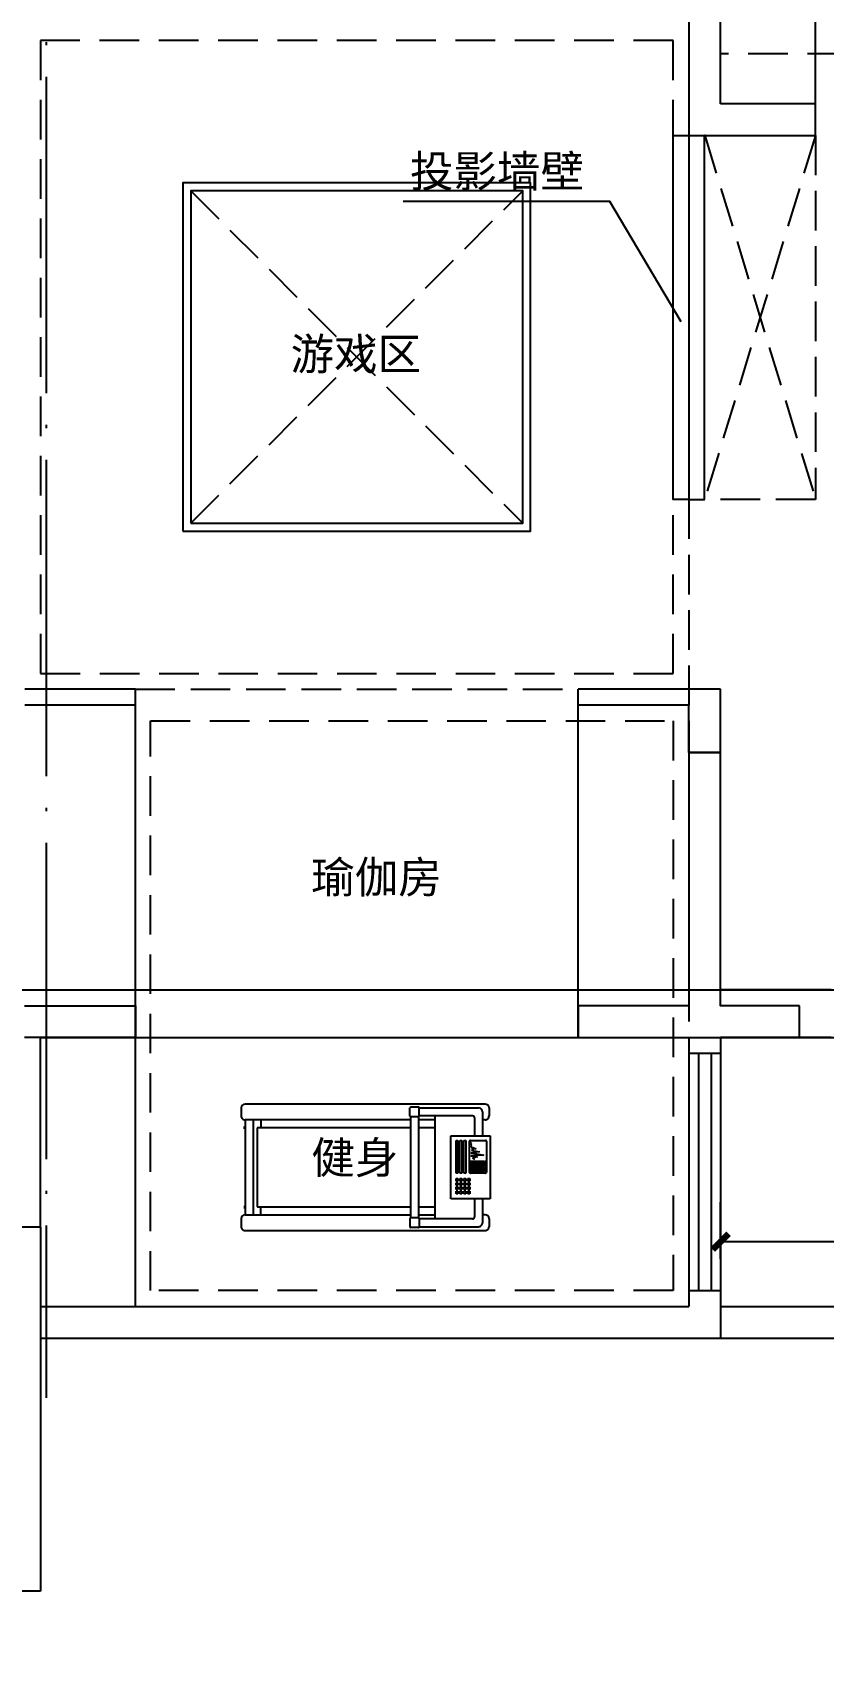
# Model space of a CAD drawing. Header units: millimetres. Extents: x 1337745 to 1642153, y -192803 to 266425.
# Drawn here: x 1476362 to 1481362, y 85308 to 95608 of the extents above; entities that cross this region are included whole.
import ezdxf
from ezdxf.enums import TextEntityAlignment as Align

# ---------------------------------------------------------------- set-up
doc = ezdxf.new("R2010")
doc.units = ezdxf.units.MM
doc.header["$LTSCALE"] = 1000
doc.header["$MEASUREMENT"] = 0
for name, pattern in [('DASH', [0.35, 0.25, -0.1]), ('DOTE', [2.42, 2, -0.2, 0.02, -0.2]), ('HIDDEN', [0.375, 0.25, -0.125]), ('HIDDEN2', [4.7625, 3.175, -1.5875])]:
    doc.linetypes.add(name, pattern=pattern)
for name, color, linetype in [('A-PUB_DIM', 3, 'Continuous'), ('DOTE', 16, 'DOTE'), ('IE-FURN', 33, 'Continuous'), ('P-活动家具', 146, 'Continuous'), ('REF', 8, 'HIDDEN2'), ('WALL', 2, 'Continuous'), ('WALL1', 51, 'Continuous'), ('WINDOW', 4, 'Continuous'), ('剪力墙', 6, 'Continuous'), ('文字标注', 255, 'Continuous'), ('砖墙', 30, 'Continuous')]:
    doc.layers.add(name, color=color, linetype=linetype)
doc.styles.add('_TCH_DIM_T3', font='SIMPLEX', dxfattribs={"width": 0.705882, "bigfont": 'GBCBIG'})
doc.styles.add('DIM_FONT', font='SIMPLEX', dxfattribs={"width": 0.7, "bigfont": 'GBCBIG'})
doc.styles.add('黑体', font='SIMHEI.TTF')
doc.dimstyles.new('_TCH_ARCH&&100', dxfattribs={"dimtxt": 250, "dimasz": 100, "dimexe": 250, "dimexo": 300, "dimgap": 100, "dimtad": 1, "dimdec": 0, "dimzin": 0, "dimdsep": 46, "dimtxsty": 'DIM_FONT', "dimblk": 'ARCHTICK', "dimcen": 0.09, "dimclrt": 7, "dimazin": 2, "dimtfac": 1, "dimtdec": 0, "dimtix": 1, "dimtmove": 2, "dimatfit": 3, "dimfxl": 1, "dimtolj": 1, "dimtzin": 0, "dimarcsym": 0})
doc.dimstyles.new('_TCH_ARCH&&50', dxfattribs={"dimtxt": 148.75, "dimasz": 50, "dimexe": 125, "dimexo": 150, "dimgap": 50, "dimtad": 1, "dimdec": 0, "dimzin": 0, "dimdsep": 46, "dimtxsty": '_TCH_DIM_T3', "dimblk": 'ARCHTICK', "dimcen": 0.09, "dimclrt": 7, "dimazin": 2, "dimtfac": 1, "dimtdec": 0, "dimtix": 1, "dimtmove": 2, "dimatfit": 3, "dimfxl": 1, "dimtolj": 1, "dimtzin": 0, "dimarcsym": 0})

# ---------------------------------------------------------------- blocks, each defined once
blk = doc.blocks.new('_ArchTick')
at = {"color": 0, "linetype": 'ByBlock', "const_width": 0.4}
blk.add_lwpolyline([(-0.5, -0.5), (0.5, 0.5)], dxfattribs=at)
blk = doc.blocks.new('*D49')
at = {"layer": 'A-PUB_DIM', "color": 0, "lineweight": -2, "transparency": 16777216}
for p, q in [((2969090, -686126), (2969126, -685805)), ((2969189, -686137), (2969226, -685816)), ((2969112, -685929), (2969212, -685940))]:
    blk.add_line(p, q, dxfattribs=at)
at = {"layer": 'Defpoints', "color": 0, "transparency": 16777216}
for p in [(2969212, -685940), (2969073, -686275), (2969173, -686286)]:
    blk.add_point(p, dxfattribs=at)
at = {"layer": 'A-PUB_DIM', "color": 0, "lineweight": -2, "transparency": 16777216, "xscale": 50, "yscale": 50, "zscale": 50}
for p, rotation in [((2969112, -685929), 173.5415813661932), ((2969212, -685940), 353.5415813661932)]:
    blk.add_blockref('_ArchTick', p, dxfattribs=dict(at, rotation=rotation))
at = {"layer": 'A-PUB_DIM', "color": 7, "transparency": 16777216, "insert": (2968954, -685773), "char_height": 148.8, "attachment_point": 5, "rotation": 353.5416, "style": '_TCH_DIM_T3'}
blk.add_mtext('\\A1;100', dxfattribs=at)
blk = doc.blocks.new('*D50')
at = {"layer": 'A-PUB_DIM', "color": 0, "lineweight": -2, "transparency": 16777216}
for p, q in [((2969189, -686137), (2969226, -685816)), ((2969212, -685940), (2970007, -686030)), ((2969984, -686227), (2970021, -685906))]:
    blk.add_line(p, q, dxfattribs=at)
at = {"layer": 'Defpoints', "color": 0, "transparency": 16777216}
for p in [(2970007, -686030), (2969173, -686286), (2969967, -686376)]:
    blk.add_point(p, dxfattribs=at)
at = {"layer": 'A-PUB_DIM', "color": 0, "lineweight": -2, "transparency": 16777216, "xscale": 50, "yscale": 50, "zscale": 50}
for p, rotation in [((2969212, -685940), 173.5415813662123), ((2970007, -686030), 353.5415813662123)]:
    blk.add_blockref('_ArchTick', p, dxfattribs=dict(at, rotation=rotation))
at = {"layer": 'A-PUB_DIM', "color": 7, "transparency": 16777216, "insert": (2969623, -685862), "char_height": 148.8, "attachment_point": 5, "rotation": 353.5416, "style": '_TCH_DIM_T3'}
blk.add_mtext('\\A1;800', dxfattribs=at)
blk = doc.blocks.new('*D51')
at = {"layer": 'A-PUB_DIM', "color": 0, "lineweight": -2, "transparency": 16777216}
for p, q in [((2969984, -686227), (2970021, -685906)), ((2970084, -686239), (2970120, -685917)), ((2970007, -686030), (2969957, -686024)), ((2970007, -686030), (2970106, -686041)), ((2970106, -686041), (2970156, -686047))]:
    blk.add_line(p, q, dxfattribs=at)
at = {"layer": 'Defpoints', "color": 0, "transparency": 16777216}
for p in [(2970106, -686041), (2969967, -686376), (2970067, -686388)]:
    blk.add_point(p, dxfattribs=at)
at = {"layer": 'A-PUB_DIM', "color": 0, "lineweight": -2, "transparency": 16777216, "xscale": 50, "yscale": 50, "zscale": 50}
for p, rotation in [((2970007, -686030), 353.5415813663083), ((2970106, -686041), 173.5415813663083)]:
    blk.add_blockref('_ArchTick', p, dxfattribs=dict(at, rotation=rotation))
at = {"layer": 'A-PUB_DIM', "color": 7, "transparency": 16777216, "insert": (2970070, -685912), "char_height": 148.8, "attachment_point": 5, "rotation": 353.5416, "style": '_TCH_DIM_T3'}
blk.add_mtext('\\A1;100', dxfattribs=at)
blk = doc.blocks.new('*D52')
at = {"layer": 'A-PUB_DIM', "color": 0, "lineweight": -2, "transparency": 16777216}
for p, q in [((2970084, -686239), (2970120, -685917)), ((2970106, -686041), (2971596, -686210)), ((2971574, -686407), (2971611, -686086))]:
    blk.add_line(p, q, dxfattribs=at)
at = {"layer": 'Defpoints', "color": 0, "transparency": 16777216}
for p in [(2971596, -686210), (2970067, -686388), (2971557, -686556)]:
    blk.add_point(p, dxfattribs=at)
at = {"layer": 'A-PUB_DIM', "color": 0, "lineweight": -2, "transparency": 16777216, "xscale": 50, "yscale": 50, "zscale": 50}
for p, rotation in [((2970106, -686041), 173.5415813662086), ((2971596, -686210), 353.5415813662086)]:
    blk.add_blockref('_ArchTick', p, dxfattribs=dict(at, rotation=rotation))
at = {"layer": 'A-PUB_DIM', "color": 7, "transparency": 16777216, "insert": (2970865, -686002), "char_height": 148.8, "attachment_point": 5, "rotation": 353.5416, "style": '_TCH_DIM_T3'}
blk.add_mtext('\\A1;1500', dxfattribs=at)
blk = doc.blocks.new('*D53')
at = {"layer": 'A-PUB_DIM', "color": 0, "lineweight": -2, "transparency": 16777216}
for p, q in [((2971574, -686407), (2971611, -686086)), ((2971773, -686430), (2971809, -686108)), ((2971596, -686210), (2971795, -686233))]:
    blk.add_line(p, q, dxfattribs=at)
at = {"layer": 'Defpoints', "color": 0, "transparency": 16777216}
for p in [(2971795, -686233), (2971557, -686556), (2971756, -686579)]:
    blk.add_point(p, dxfattribs=at)
at = {"layer": 'A-PUB_DIM', "color": 0, "lineweight": -2, "transparency": 16777216, "xscale": 50, "yscale": 50, "zscale": 50}
for p, rotation in [((2971596, -686210), 173.5415813662357), ((2971795, -686233), 353.5415813662357)]:
    blk.add_blockref('_ArchTick', p, dxfattribs=dict(at, rotation=rotation))
at = {"layer": 'A-PUB_DIM', "color": 7, "transparency": 16777216, "insert": (2971710, -686098), "char_height": 148.8, "attachment_point": 5, "rotation": 353.5416, "style": '_TCH_DIM_T3'}
blk.add_mtext('\\A1;200', dxfattribs=at)
blk = doc.blocks.new('*D54')
at = {"layer": 'A-PUB_DIM', "color": 0, "lineweight": -2, "transparency": 16777216}
for p, q in [((2971773, -686430), (2971809, -686108)), ((2971872, -686441), (2971909, -686120)), ((2971795, -686233), (2971746, -686227)), ((2971795, -686233), (2971895, -686244)), ((2971895, -686244), (2971944, -686249))]:
    blk.add_line(p, q, dxfattribs=at)
at = {"layer": 'Defpoints', "color": 0, "transparency": 16777216}
for p in [(2971895, -686244), (2971756, -686579), (2971855, -686590)]:
    blk.add_point(p, dxfattribs=at)
at = {"layer": 'A-PUB_DIM', "color": 0, "lineweight": -2, "transparency": 16777216, "xscale": 50, "yscale": 50, "zscale": 50}
for p, rotation in [((2971795, -686233), 353.5415813662057), ((2971895, -686244), 173.5415813662057)]:
    blk.add_blockref('_ArchTick', p, dxfattribs=dict(at, rotation=rotation))
at = {"layer": 'A-PUB_DIM', "color": 7, "transparency": 16777216, "insert": (2971829, -686375), "char_height": 148.8, "attachment_point": 5, "rotation": 353.5416, "style": '_TCH_DIM_T3'}
blk.add_mtext('\\A1;100', dxfattribs=at)
blk = doc.blocks.new('*D55')
at = {"layer": 'A-PUB_DIM', "color": 0, "lineweight": -2, "transparency": 16777216}
for p, q in [((2971872, -686441), (2971909, -686120)), ((2971895, -686244), (2972789, -686345)), ((2972767, -686542), (2972803, -686221))]:
    blk.add_line(p, q, dxfattribs=at)
at = {"layer": 'Defpoints', "color": 0, "transparency": 16777216}
for p in [(2972789, -686345), (2971855, -686590), (2972750, -686691)]:
    blk.add_point(p, dxfattribs=at)
at = {"layer": 'A-PUB_DIM', "color": 0, "lineweight": -2, "transparency": 16777216, "xscale": 50, "yscale": 50, "zscale": 50}
for p, rotation in [((2971895, -686244), 173.5415813662135), ((2972789, -686345), 353.5415813662135)]:
    blk.add_blockref('_ArchTick', p, dxfattribs=dict(at, rotation=rotation))
at = {"layer": 'A-PUB_DIM', "color": 7, "transparency": 16777216, "insert": (2972356, -686171), "char_height": 148.8, "attachment_point": 5, "rotation": 353.5416, "style": '_TCH_DIM_T3'}
blk.add_mtext('\\A1;900', dxfattribs=at)
blk = doc.blocks.new('*D56')
at = {"layer": 'A-PUB_DIM', "color": 0, "lineweight": -2, "transparency": 16777216}
for p, q in [((2972767, -686542), (2972803, -686221)), ((2972866, -686553), (2972902, -686232)), ((2972789, -686345), (2972888, -686356))]:
    blk.add_line(p, q, dxfattribs=at)
at = {"layer": 'Defpoints', "color": 0, "transparency": 16777216}
for p in [(2972888, -686356), (2972750, -686691), (2972849, -686703)]:
    blk.add_point(p, dxfattribs=at)
at = {"layer": 'A-PUB_DIM', "color": 0, "lineweight": -2, "transparency": 16777216, "xscale": 50, "yscale": 50, "zscale": 50}
for p, rotation in [((2972789, -686345), 173.5415813661332), ((2972888, -686356), 353.5415813661332)]:
    blk.add_blockref('_ArchTick', p, dxfattribs=dict(at, rotation=rotation))
at = {"layer": 'A-PUB_DIM', "color": 7, "transparency": 16777216, "insert": (2973078, -686239), "char_height": 148.8, "attachment_point": 5, "rotation": 353.5416, "style": '_TCH_DIM_T3'}
blk.add_mtext('\\A1;100', dxfattribs=at)
blk = doc.blocks.new('A$C71264A39')
at = {"layer": '剪力墙'}
for p, q in [((-64750, 11000), (-64750, 7600)), ((-64550, 7800), (-64550, 11000)), ((-63950, 7800), (-64550, 7800)), ((-63950, 7600), (-63950, 7800)), ((-64750, 7600), (-63950, 7600))]:
    blk.add_line(p, q, dxfattribs=at)
for points in [[(-64050, 2100), (-64550, 2100), (-64550, 3700), (-64750, 3700), (-64750, 2100), (-65450, 2100), (-65450, 1900), (-64050, 1900), (-64050, 2100)], [(-68950, 2100), (-68250, 2100), (-68250, 1900), (-68950, 1900)]]:
    blk.add_lwpolyline(points, dxfattribs=at)
blk = doc.blocks.new('A$C12EE4357')
at = {"layer": 'IE-FURN'}
for p, q in [((-407, 22), (-357, 22)), ((-232, -220), (-232, 30)), ((-232, 30), (168, 30)), ((168, 30), (168, -220)), ((293, 22), (343, 22)), ((-432, -3), (-432, -1520)), ((-407, -419), (-407, -45)), ((-382, -20), (-232, -20)), ((-357, -82), (-357, -419)), ((-344, -70), (-232, -70)), ((-332, -3), (-332, -20)), ((168, -20), (318, -20)), ((168, -70), (281, -70)), ((268, -3), (268, -20)), ((293, -82), (293, -419)), ((343, -419), (343, -45)), ((368, -1520), (368, -3)), ((168, -220), (-232, -220)), ((-357, -320), (293, -320)), ((-332, -320), (-332, -424)), ((-282, -320), (-282, -424)), ((218, -424), (218, -320)), ((268, -424), (268, -320)), ((-412, -424), (-412, -474)), ((-357, -419), (-407, -419)), ((-357, -479), (-407, -479)), ((-352, -424), (288, -424)), ((-352, -424), (-352, -474)), ((-352, -474), (288, -474)), ((-332, -474), (-332, -1520)), ((-282, -474), (-282, -1445)), ((218, -1445), (218, -474)), ((268, -1520), (268, -474)), ((288, -424), (288, -474)), ((293, -419), (343, -419)), ((293, -419), (343, -419)), ((293, -479), (343, -479)), ((348, -424), (348, -474)), ((-332, -1420), (-282, -1420)), ((268, -1420), (218, -1420)), ((-407, -1545), (-357, -1545)), ((-332, -1470), (268, -1470)), ((-332, -1520), (268, -1520)), ((-291, -1525), (-291, -1520)), ((-291, -1520), (-275, -1520)), ((-275, -1525), (-291, -1525)), ((-282, -1445), (218, -1445)), ((-275, -1520), (-275, -1525)), ((212, -1520), (212, -1525)), ((228, -1520), (212, -1520)), ((212, -1525), (228, -1525)), ((228, -1525), (228, -1520)), ((293, -1545), (343, -1545))]:
    blk.add_line(p, q, dxfattribs=at)
at = {"layer": 'IE-FURN', "color": 8}
for p, q in [((-202, -96), (-202, 0)), ((-197, 5), (0, 5)), ((-71, -2), (-71, 1)), ((-71, 1), (-67, 1)), ((-67, 1), (-67, -2)), ((-65, -2), (-65, 1)), ((-65, 1), (-61, 1)), ((-61, 1), (-61, -2)), ((-58, -2), (-58, 1)), ((-58, 1), (-54, 1)), ((-54, 1), (-54, -2)), ((-51, -2), (-51, 1)), ((-51, 1), (-47, 1)), ((-47, 1), (-47, -2)), ((-45, -2), (-45, 1)), ((-45, 1), (-41, 1)), ((-41, 1), (-41, -2)), ((-38, -2), (-38, 1)), ((-38, 1), (-34, 1)), ((-34, 1), (-34, -2)), ((-31, -2), (-31, 1)), ((-31, 1), (-27, 1)), ((-27, 1), (-27, -2)), ((-25, -2), (-25, 1)), ((-25, 1), (-21, 1)), ((-21, 1), (-21, -2)), ((-18, -2), (-18, 1)), ((-18, 1), (-14, 1)), ((-14, 1), (-14, -2)), ((-11, -2), (-11, 1)), ((-11, 1), (-7, 1)), ((-7, 1), (-7, -2)), ((-4, -2), (-4, 1)), ((-4, 1), (-1, 1)), ((-1, 1), (-1, -2)), ((5, 0), (5, -96)), ((-197, -101), (-190, -93)), ((0, -101), (-197, -101)), ((-190, -93), (-188, -95)), ((-188, -95), (-184, -92)), ((-184, -92), (-181, -94)), ((-181, -94), (-175, -89)), ((-175, -89), (-168, -94)), ((-168, -94), (-159, -86)), ((-159, -86), (-149, -59)), ((-149, -59), (-144, -90)), ((-144, -90), (-137, -75)), ((-137, -75), (-129, -38)), ((-129, -38), (-123, -94)), ((-123, -94), (-109, -10)), ((-109, -10), (-104, -94)), ((-104, -94), (-98, -51)), ((-98, -51), (-93, -83)), ((-93, -83), (-84, -67)), ((-67, -2), (-71, -2)), ((-71, -9), (-71, -6)), ((-71, -6), (-67, -6)), ((-67, -9), (-71, -9)), ((-71, -15), (-71, -12)), ((-71, -12), (-67, -12)), ((-67, -15), (-71, -15)), ((-71, -21), (-71, -18)), ((-71, -18), (-67, -18)), ((-67, -21), (-71, -21)), ((-71, -28), (-71, -24)), ((-71, -24), (-67, -24)), ((-67, -28), (-71, -28)), ((-71, -34), (-71, -31)), ((-71, -31), (-67, -31)), ((-67, -34), (-71, -34)), ((-71, -40), (-71, -37)), ((-71, -37), (-67, -37)), ((-67, -40), (-71, -40)), ((-71, -47), (-71, -43)), ((-71, -43), (-67, -43)), ((-67, -47), (-71, -47)), ((-71, -53), (-71, -50)), ((-71, -50), (-67, -50)), ((-67, -53), (-71, -53)), ((-71, -59), (-71, -56)), ((-71, -56), (-67, -56)), ((-67, -59), (-71, -59)), ((-71, -65), (-71, -62)), ((-71, -62), (-67, -62)), ((-67, -65), (-71, -65)), ((-71, -72), (-71, -69)), ((-71, -69), (-67, -69)), ((-67, -72), (-71, -72)), ((-71, -78), (-71, -75)), ((-71, -75), (-67, -75)), ((-67, -78), (-71, -78)), ((-71, -84), (-71, -81)), ((-71, -81), (-67, -81)), ((-67, -84), (-71, -84)), ((-71, -91), (-71, -87)), ((-71, -87), (-67, -87)), ((-67, -91), (-71, -91)), ((-71, -97), (-71, -94)), ((-71, -94), (-67, -94)), ((-67, -97), (-71, -97)), ((-67, -6), (-67, -9)), ((-67, -12), (-67, -15)), ((-67, -18), (-67, -21)), ((-67, -24), (-67, -28)), ((-67, -31), (-67, -34)), ((-67, -37), (-67, -40)), ((-67, -43), (-67, -47)), ((-67, -50), (-67, -53)), ((-67, -56), (-67, -59)), ((-67, -62), (-67, -65)), ((-67, -69), (-67, -72)), ((-67, -75), (-67, -78)), ((-67, -81), (-67, -84)), ((-67, -87), (-67, -91)), ((-67, -94), (-67, -97)), ((-61, -2), (-65, -2)), ((-65, -9), (-65, -6)), ((-65, -6), (-61, -6)), ((-61, -9), (-65, -9)), ((-65, -15), (-65, -12)), ((-65, -12), (-61, -12)), ((-61, -15), (-65, -15)), ((-65, -21), (-65, -18)), ((-65, -18), (-61, -18)), ((-61, -21), (-65, -21)), ((-65, -28), (-65, -24)), ((-65, -24), (-61, -24)), ((-61, -28), (-65, -28)), ((-65, -34), (-65, -31)), ((-65, -31), (-61, -31)), ((-61, -34), (-65, -34)), ((-65, -40), (-65, -37)), ((-65, -37), (-61, -37)), ((-61, -40), (-65, -40)), ((-65, -47), (-65, -43)), ((-65, -43), (-61, -43)), ((-61, -47), (-65, -47)), ((-65, -53), (-65, -50)), ((-65, -50), (-61, -50)), ((-61, -53), (-65, -53)), ((-65, -59), (-65, -56)), ((-65, -56), (-61, -56)), ((-61, -59), (-65, -59)), ((-65, -65), (-65, -62)), ((-65, -62), (-61, -62)), ((-61, -65), (-65, -65)), ((-65, -72), (-65, -69)), ((-65, -69), (-61, -69)), ((-61, -72), (-65, -72)), ((-65, -78), (-65, -75)), ((-65, -75), (-61, -75)), ((-61, -78), (-65, -78)), ((-65, -84), (-65, -81)), ((-65, -81), (-61, -81)), ((-61, -84), (-65, -84)), ((-65, -91), (-65, -87)), ((-65, -87), (-61, -87)), ((-61, -91), (-65, -91)), ((-65, -97), (-65, -94)), ((-65, -94), (-61, -94)), ((-61, -97), (-65, -97)), ((-61, -6), (-61, -9)), ((-61, -12), (-61, -15)), ((-61, -18), (-61, -21)), ((-61, -24), (-61, -28)), ((-61, -31), (-61, -34)), ((-61, -37), (-61, -40)), ((-61, -43), (-61, -47)), ((-61, -50), (-61, -53)), ((-61, -56), (-61, -59)), ((-61, -62), (-61, -65)), ((-61, -69), (-61, -72)), ((-61, -75), (-61, -78)), ((-61, -81), (-61, -84)), ((-61, -87), (-61, -91)), ((-61, -94), (-61, -97)), ((-54, -2), (-58, -2)), ((-58, -9), (-58, -6)), ((-58, -6), (-54, -6)), ((-54, -9), (-58, -9)), ((-58, -15), (-58, -12)), ((-58, -12), (-54, -12)), ((-54, -15), (-58, -15)), ((-58, -21), (-58, -18)), ((-58, -18), (-54, -18)), ((-54, -21), (-58, -21)), ((-58, -28), (-58, -24)), ((-58, -24), (-54, -24)), ((-54, -28), (-58, -28)), ((-58, -34), (-58, -31)), ((-58, -31), (-54, -31)), ((-54, -34), (-58, -34)), ((-58, -40), (-58, -37)), ((-58, -37), (-54, -37)), ((-54, -40), (-58, -40)), ((-58, -47), (-58, -43)), ((-58, -43), (-54, -43)), ((-54, -47), (-58, -47)), ((-58, -53), (-58, -50)), ((-58, -50), (-54, -50)), ((-54, -53), (-58, -53)), ((-58, -59), (-58, -56)), ((-58, -56), (-54, -56)), ((-54, -59), (-58, -59)), ((-58, -65), (-58, -62)), ((-58, -62), (-54, -62)), ((-54, -65), (-58, -65)), ((-58, -72), (-58, -69)), ((-58, -69), (-54, -69)), ((-54, -72), (-58, -72)), ((-58, -78), (-58, -75)), ((-58, -75), (-54, -75)), ((-54, -78), (-58, -78)), ((-58, -84), (-58, -81)), ((-58, -81), (-54, -81)), ((-54, -84), (-58, -84)), ((-58, -91), (-58, -87)), ((-58, -87), (-54, -87)), ((-54, -91), (-58, -91)), ((-58, -97), (-58, -94)), ((-58, -94), (-54, -94)), ((-54, -97), (-58, -97)), ((-54, -6), (-54, -9)), ((-54, -12), (-54, -15)), ((-54, -18), (-54, -21)), ((-54, -24), (-54, -28)), ((-54, -31), (-54, -34)), ((-54, -37), (-54, -40)), ((-54, -43), (-54, -47)), ((-54, -50), (-54, -53)), ((-54, -56), (-54, -59)), ((-54, -62), (-54, -65)), ((-54, -69), (-54, -72)), ((-54, -75), (-54, -78)), ((-54, -81), (-54, -84)), ((-54, -87), (-54, -91)), ((-54, -94), (-54, -97)), ((-47, -2), (-51, -2)), ((-51, -9), (-51, -6)), ((-51, -6), (-47, -6)), ((-47, -9), (-51, -9)), ((-51, -15), (-51, -12)), ((-51, -12), (-47, -12)), ((-47, -15), (-51, -15)), ((-51, -21), (-51, -18)), ((-51, -18), (-47, -18)), ((-47, -21), (-51, -21)), ((-51, -28), (-51, -24)), ((-51, -24), (-47, -24)), ((-47, -28), (-51, -28)), ((-51, -34), (-51, -31)), ((-51, -31), (-47, -31)), ((-47, -34), (-51, -34)), ((-51, -40), (-51, -37)), ((-51, -37), (-47, -37)), ((-47, -40), (-51, -40)), ((-51, -47), (-51, -43)), ((-51, -43), (-47, -43)), ((-47, -47), (-51, -47)), ((-51, -53), (-51, -50)), ((-51, -50), (-47, -50)), ((-47, -53), (-51, -53)), ((-51, -59), (-51, -56)), ((-51, -56), (-47, -56)), ((-47, -59), (-51, -59)), ((-51, -65), (-51, -62)), ((-51, -62), (-47, -62)), ((-47, -65), (-51, -65)), ((-51, -72), (-51, -69)), ((-51, -69), (-47, -69)), ((-47, -72), (-51, -72)), ((-51, -78), (-51, -75)), ((-51, -75), (-47, -75)), ((-47, -78), (-51, -78)), ((-51, -84), (-51, -81)), ((-51, -81), (-47, -81)), ((-47, -84), (-51, -84)), ((-51, -91), (-51, -87)), ((-51, -87), (-47, -87)), ((-47, -91), (-51, -91)), ((-51, -97), (-51, -94)), ((-51, -94), (-47, -94)), ((-47, -97), (-51, -97)), ((-47, -6), (-47, -9)), ((-47, -12), (-47, -15)), ((-47, -18), (-47, -21)), ((-47, -24), (-47, -28)), ((-47, -31), (-47, -34)), ((-47, -37), (-47, -40)), ((-47, -43), (-47, -47)), ((-47, -50), (-47, -53)), ((-47, -56), (-47, -59)), ((-47, -62), (-47, -65)), ((-47, -69), (-47, -72)), ((-47, -75), (-47, -78)), ((-47, -81), (-47, -84)), ((-47, -87), (-47, -91)), ((-47, -94), (-47, -97)), ((-41, -2), (-45, -2)), ((-45, -9), (-45, -6)), ((-45, -6), (-41, -6)), ((-41, -9), (-45, -9)), ((-45, -15), (-45, -12)), ((-45, -12), (-41, -12)), ((-41, -15), (-45, -15)), ((-45, -21), (-45, -18)), ((-45, -18), (-41, -18)), ((-41, -21), (-45, -21)), ((-45, -28), (-45, -24)), ((-45, -24), (-41, -24)), ((-41, -28), (-45, -28)), ((-45, -34), (-45, -31)), ((-45, -31), (-41, -31)), ((-41, -34), (-45, -34)), ((-45, -40), (-45, -37)), ((-45, -37), (-41, -37)), ((-41, -40), (-45, -40)), ((-45, -47), (-45, -43)), ((-45, -43), (-41, -43)), ((-41, -47), (-45, -47)), ((-45, -53), (-45, -50)), ((-45, -50), (-41, -50)), ((-41, -53), (-45, -53)), ((-45, -59), (-45, -56)), ((-45, -56), (-41, -56)), ((-41, -59), (-45, -59)), ((-45, -65), (-45, -62)), ((-45, -62), (-41, -62)), ((-41, -65), (-45, -65)), ((-45, -72), (-45, -69)), ((-45, -69), (-41, -69)), ((-41, -72), (-45, -72)), ((-45, -78), (-45, -75)), ((-45, -75), (-41, -75)), ((-41, -78), (-45, -78)), ((-45, -84), (-45, -81)), ((-45, -81), (-41, -81)), ((-41, -84), (-45, -84)), ((-45, -91), (-45, -87)), ((-45, -87), (-41, -87)), ((-41, -91), (-45, -91)), ((-45, -97), (-45, -94)), ((-45, -94), (-41, -94)), ((-41, -97), (-45, -97)), ((-41, -6), (-41, -9)), ((-41, -12), (-41, -15)), ((-41, -18), (-41, -21)), ((-41, -24), (-41, -28)), ((-41, -31), (-41, -34)), ((-41, -37), (-41, -40)), ((-41, -43), (-41, -47)), ((-41, -50), (-41, -53)), ((-41, -56), (-41, -59)), ((-41, -62), (-41, -65)), ((-41, -69), (-41, -72)), ((-41, -75), (-41, -78)), ((-41, -81), (-41, -84)), ((-41, -87), (-41, -91)), ((-41, -94), (-41, -97)), ((-34, -2), (-38, -2)), ((-38, -9), (-38, -6)), ((-38, -6), (-34, -6)), ((-34, -9), (-38, -9)), ((-38, -15), (-38, -12)), ((-38, -12), (-34, -12)), ((-34, -15), (-38, -15)), ((-38, -21), (-38, -18)), ((-38, -18), (-34, -18)), ((-34, -21), (-38, -21)), ((-38, -28), (-38, -24)), ((-38, -24), (-34, -24)), ((-34, -28), (-38, -28)), ((-38, -34), (-38, -31)), ((-38, -31), (-34, -31)), ((-34, -34), (-38, -34)), ((-38, -40), (-38, -37)), ((-38, -37), (-34, -37)), ((-34, -40), (-38, -40)), ((-38, -47), (-38, -43)), ((-38, -43), (-34, -43)), ((-34, -47), (-38, -47)), ((-38, -53), (-38, -50)), ((-38, -50), (-34, -50)), ((-34, -53), (-38, -53)), ((-38, -59), (-38, -56)), ((-38, -56), (-34, -56)), ((-34, -59), (-38, -59)), ((-38, -65), (-38, -62)), ((-38, -62), (-34, -62)), ((-34, -65), (-38, -65)), ((-38, -72), (-38, -69)), ((-38, -69), (-34, -69)), ((-34, -72), (-38, -72)), ((-38, -78), (-38, -75)), ((-38, -75), (-34, -75)), ((-34, -78), (-38, -78)), ((-38, -84), (-38, -81)), ((-38, -81), (-34, -81)), ((-34, -84), (-38, -84)), ((-38, -91), (-38, -87)), ((-38, -87), (-34, -87)), ((-34, -91), (-38, -91)), ((-38, -97), (-38, -94)), ((-38, -94), (-34, -94)), ((-34, -97), (-38, -97)), ((-34, -6), (-34, -9)), ((-34, -12), (-34, -15)), ((-34, -18), (-34, -21)), ((-34, -24), (-34, -28)), ((-34, -31), (-34, -34)), ((-34, -37), (-34, -40)), ((-34, -43), (-34, -47)), ((-34, -50), (-34, -53)), ((-34, -56), (-34, -59)), ((-34, -62), (-34, -65)), ((-34, -69), (-34, -72)), ((-34, -75), (-34, -78)), ((-34, -81), (-34, -84)), ((-34, -87), (-34, -91)), ((-34, -94), (-34, -97)), ((-27, -2), (-31, -2)), ((-31, -9), (-31, -6)), ((-31, -6), (-27, -6)), ((-27, -9), (-31, -9)), ((-31, -15), (-31, -12)), ((-31, -12), (-27, -12)), ((-27, -15), (-31, -15)), ((-31, -21), (-31, -18)), ((-31, -18), (-27, -18)), ((-27, -21), (-31, -21)), ((-31, -28), (-31, -24)), ((-31, -24), (-27, -24)), ((-27, -28), (-31, -28)), ((-31, -34), (-31, -31)), ((-31, -31), (-27, -31)), ((-27, -34), (-31, -34)), ((-31, -40), (-31, -37)), ((-31, -37), (-27, -37)), ((-27, -40), (-31, -40)), ((-31, -47), (-31, -43)), ((-31, -43), (-27, -43)), ((-27, -47), (-31, -47)), ((-31, -53), (-31, -50)), ((-31, -50), (-27, -50)), ((-27, -53), (-31, -53)), ((-31, -59), (-31, -56)), ((-31, -56), (-27, -56)), ((-27, -59), (-31, -59)), ((-31, -65), (-31, -62)), ((-31, -62), (-27, -62)), ((-27, -65), (-31, -65)), ((-31, -72), (-31, -69)), ((-31, -69), (-27, -69)), ((-27, -72), (-31, -72)), ((-31, -78), (-31, -75)), ((-31, -75), (-27, -75)), ((-27, -78), (-31, -78)), ((-31, -84), (-31, -81)), ((-31, -81), (-27, -81)), ((-27, -84), (-31, -84)), ((-31, -91), (-31, -87)), ((-31, -87), (-27, -87)), ((-27, -91), (-31, -91)), ((-31, -97), (-31, -94)), ((-31, -94), (-27, -94)), ((-27, -97), (-31, -97)), ((-27, -6), (-27, -9)), ((-27, -12), (-27, -15)), ((-27, -18), (-27, -21)), ((-27, -24), (-27, -28)), ((-27, -31), (-27, -34)), ((-27, -37), (-27, -40)), ((-27, -43), (-27, -47)), ((-27, -50), (-27, -53)), ((-27, -56), (-27, -59)), ((-27, -62), (-27, -65)), ((-27, -69), (-27, -72)), ((-27, -75), (-27, -78)), ((-27, -81), (-27, -84)), ((-27, -87), (-27, -91)), ((-27, -94), (-27, -97)), ((-21, -2), (-25, -2)), ((-25, -9), (-25, -6)), ((-25, -6), (-21, -6)), ((-21, -9), (-25, -9)), ((-25, -15), (-25, -12)), ((-25, -12), (-21, -12)), ((-21, -15), (-25, -15)), ((-25, -21), (-25, -18)), ((-25, -18), (-21, -18)), ((-21, -21), (-25, -21)), ((-25, -28), (-25, -24)), ((-25, -24), (-21, -24)), ((-21, -28), (-25, -28)), ((-25, -34), (-25, -31)), ((-25, -31), (-21, -31)), ((-21, -34), (-25, -34)), ((-25, -40), (-25, -37)), ((-25, -37), (-21, -37)), ((-21, -40), (-25, -40)), ((-25, -47), (-25, -43)), ((-25, -43), (-21, -43)), ((-21, -47), (-25, -47)), ((-25, -53), (-25, -50)), ((-25, -50), (-21, -50)), ((-21, -53), (-25, -53)), ((-25, -59), (-25, -56)), ((-25, -56), (-21, -56)), ((-21, -59), (-25, -59)), ((-25, -65), (-25, -62)), ((-25, -62), (-21, -62)), ((-21, -65), (-25, -65)), ((-25, -72), (-25, -69)), ((-25, -69), (-21, -69)), ((-21, -72), (-25, -72)), ((-25, -78), (-25, -75)), ((-25, -75), (-21, -75)), ((-21, -78), (-25, -78)), ((-25, -84), (-25, -81)), ((-25, -81), (-21, -81)), ((-21, -84), (-25, -84)), ((-25, -91), (-25, -87)), ((-25, -87), (-21, -87)), ((-21, -91), (-25, -91)), ((-25, -97), (-25, -94)), ((-25, -94), (-21, -94)), ((-21, -97), (-25, -97)), ((-21, -6), (-21, -9)), ((-21, -12), (-21, -15)), ((-21, -18), (-21, -21)), ((-21, -24), (-21, -28)), ((-21, -31), (-21, -34)), ((-21, -37), (-21, -40)), ((-21, -43), (-21, -47)), ((-21, -50), (-21, -53)), ((-21, -56), (-21, -59)), ((-21, -62), (-21, -65)), ((-21, -69), (-21, -72)), ((-21, -75), (-21, -78)), ((-21, -81), (-21, -84)), ((-21, -87), (-21, -91)), ((-21, -94), (-21, -97)), ((-14, -2), (-18, -2)), ((-18, -9), (-18, -6)), ((-18, -6), (-14, -6)), ((-14, -9), (-18, -9)), ((-18, -15), (-18, -12)), ((-18, -12), (-14, -12)), ((-14, -15), (-18, -15)), ((-18, -21), (-18, -18)), ((-18, -18), (-14, -18)), ((-14, -21), (-18, -21)), ((-18, -28), (-18, -24)), ((-18, -24), (-14, -24)), ((-14, -28), (-18, -28)), ((-18, -34), (-18, -31)), ((-18, -31), (-14, -31)), ((-14, -34), (-18, -34)), ((-18, -40), (-18, -37)), ((-18, -37), (-14, -37)), ((-14, -40), (-18, -40)), ((-18, -47), (-18, -43)), ((-18, -43), (-14, -43)), ((-14, -47), (-18, -47)), ((-18, -53), (-18, -50)), ((-18, -50), (-14, -50)), ((-14, -53), (-18, -53)), ((-18, -59), (-18, -56)), ((-18, -56), (-14, -56)), ((-14, -59), (-18, -59)), ((-18, -65), (-18, -62)), ((-18, -62), (-14, -62)), ((-14, -65), (-18, -65)), ((-18, -72), (-18, -69)), ((-18, -69), (-14, -69)), ((-14, -72), (-18, -72)), ((-18, -78), (-18, -75)), ((-18, -75), (-14, -75)), ((-14, -78), (-18, -78)), ((-18, -84), (-18, -81)), ((-18, -81), (-14, -81)), ((-14, -84), (-18, -84)), ((-18, -91), (-18, -87)), ((-18, -87), (-14, -87)), ((-14, -91), (-18, -91)), ((-18, -97), (-18, -94)), ((-18, -94), (-14, -94)), ((-14, -97), (-18, -97)), ((-14, -6), (-14, -9)), ((-14, -12), (-14, -15)), ((-14, -18), (-14, -21)), ((-14, -24), (-14, -28)), ((-14, -31), (-14, -34)), ((-14, -37), (-14, -40)), ((-14, -43), (-14, -47)), ((-14, -50), (-14, -53)), ((-14, -56), (-14, -59)), ((-14, -62), (-14, -65)), ((-14, -69), (-14, -72)), ((-14, -75), (-14, -78)), ((-14, -81), (-14, -84)), ((-14, -87), (-14, -91)), ((-14, -94), (-14, -97)), ((-7, -2), (-11, -2)), ((-11, -9), (-11, -6)), ((-11, -6), (-7, -6)), ((-7, -9), (-11, -9)), ((-11, -15), (-11, -12)), ((-11, -12), (-7, -12)), ((-7, -15), (-11, -15)), ((-11, -21), (-11, -18)), ((-11, -18), (-7, -18)), ((-7, -21), (-11, -21)), ((-11, -28), (-11, -24)), ((-11, -24), (-7, -24)), ((-7, -28), (-11, -28)), ((-11, -34), (-11, -31)), ((-11, -31), (-7, -31)), ((-7, -34), (-11, -34)), ((-11, -40), (-11, -37)), ((-11, -37), (-7, -37)), ((-7, -40), (-11, -40)), ((-11, -47), (-11, -43)), ((-11, -43), (-7, -43)), ((-7, -47), (-11, -47)), ((-11, -53), (-11, -50)), ((-11, -50), (-7, -50)), ((-7, -53), (-11, -53)), ((-11, -59), (-11, -56)), ((-11, -56), (-7, -56)), ((-7, -59), (-11, -59)), ((-11, -65), (-11, -62)), ((-11, -62), (-7, -62)), ((-7, -65), (-11, -65)), ((-11, -72), (-11, -69)), ((-11, -69), (-7, -69)), ((-7, -72), (-11, -72)), ((-11, -78), (-11, -75)), ((-11, -75), (-7, -75)), ((-7, -78), (-11, -78)), ((-11, -84), (-11, -81)), ((-11, -81), (-7, -81)), ((-7, -84), (-11, -84)), ((-11, -91), (-11, -87)), ((-11, -87), (-7, -87)), ((-7, -91), (-11, -91)), ((-11, -97), (-11, -94)), ((-11, -94), (-7, -94)), ((-7, -97), (-11, -97)), ((-7, -6), (-7, -9)), ((-7, -12), (-7, -15)), ((-7, -18), (-7, -21)), ((-7, -24), (-7, -28)), ((-7, -31), (-7, -34)), ((-7, -37), (-7, -40)), ((-7, -43), (-7, -47)), ((-7, -50), (-7, -53)), ((-7, -56), (-7, -59)), ((-7, -62), (-7, -65)), ((-7, -69), (-7, -72)), ((-7, -75), (-7, -78)), ((-7, -81), (-7, -84)), ((-7, -87), (-7, -91)), ((-7, -94), (-7, -97)), ((-1, -2), (-4, -2)), ((-4, -9), (-4, -6)), ((-4, -6), (-1, -6)), ((-1, -9), (-4, -9)), ((-4, -15), (-4, -12)), ((-4, -12), (-1, -12)), ((-1, -15), (-4, -15)), ((-4, -21), (-4, -18)), ((-4, -18), (-1, -18)), ((-1, -21), (-4, -21)), ((-4, -28), (-4, -24)), ((-4, -24), (-1, -24)), ((-1, -28), (-4, -28)), ((-4, -34), (-4, -31)), ((-4, -31), (-1, -31)), ((-1, -34), (-4, -34)), ((-4, -40), (-4, -37)), ((-4, -37), (-1, -37)), ((-1, -40), (-4, -40)), ((-4, -47), (-4, -43)), ((-4, -43), (-1, -43)), ((-1, -47), (-4, -47)), ((-4, -53), (-4, -50)), ((-4, -50), (-1, -50)), ((-1, -53), (-4, -53)), ((-4, -59), (-4, -56)), ((-4, -56), (-1, -56)), ((-1, -59), (-4, -59)), ((-4, -65), (-4, -62)), ((-4, -62), (-1, -62)), ((-1, -65), (-4, -65)), ((-4, -72), (-4, -69)), ((-4, -69), (-1, -69)), ((-1, -72), (-4, -72)), ((-4, -78), (-4, -75)), ((-4, -75), (-1, -75)), ((-1, -78), (-4, -78)), ((-4, -84), (-4, -81)), ((-4, -81), (-1, -81)), ((-1, -84), (-4, -84)), ((-4, -91), (-4, -87)), ((-4, -87), (-1, -87)), ((-1, -91), (-4, -91)), ((-4, -97), (-4, -94)), ((-4, -94), (-1, -94)), ((-1, -97), (-4, -97)), ((-1, -6), (-1, -9)), ((-1, -12), (-1, -15)), ((-1, -18), (-1, -21)), ((-1, -24), (-1, -28)), ((-1, -31), (-1, -34)), ((-1, -37), (-1, -40)), ((-1, -43), (-1, -47)), ((-1, -50), (-1, -53)), ((-1, -56), (-1, -59)), ((-1, -62), (-1, -65)), ((-1, -69), (-1, -72)), ((-1, -75), (-1, -78)), ((-1, -81), (-1, -84)), ((-1, -87), (-1, -91)), ((-1, -94), (-1, -97)), ((39, -112), (39, -99)), ((39, -99), (55, -99)), ((55, -99), (55, -112)), ((66, -112), (66, -99)), ((66, -99), (81, -99)), ((81, -99), (81, -112)), ((92, -112), (92, -99)), ((92, -99), (108, -99)), ((108, -99), (108, -112)), ((119, -112), (119, -99)), ((119, -99), (135, -99)), ((135, -99), (135, -112)), ((-202, -137), (-202, -124)), ((-202, -124), (5, -124)), ((5, -137), (-202, -137)), ((-202, -162), (-202, -150)), ((-202, -150), (5, -150)), ((5, -162), (-202, -162)), ((-202, -187), (-202, -175)), ((-202, -175), (5, -175)), ((5, -187), (-202, -187)), ((5, -124), (5, -137)), ((5, -150), (5, -162)), ((5, -175), (5, -187)), ((39, -112), (55, -112)), ((39, -137), (39, -124)), ((39, -124), (55, -124)), ((55, -137), (39, -137)), ((39, -162), (39, -150)), ((39, -150), (55, -150)), ((55, -162), (39, -162)), ((39, -187), (39, -175)), ((39, -175), (55, -175)), ((55, -187), (39, -187)), ((55, -124), (55, -137)), ((55, -150), (55, -162)), ((55, -175), (55, -187)), ((66, -112), (81, -112)), ((66, -137), (66, -124)), ((66, -124), (81, -124)), ((81, -137), (66, -137)), ((66, -162), (66, -150)), ((66, -150), (81, -150)), ((81, -162), (66, -162)), ((66, -187), (66, -175)), ((66, -175), (81, -175)), ((81, -187), (66, -187)), ((81, -124), (81, -137)), ((81, -150), (81, -162)), ((81, -175), (81, -187)), ((92, -112), (108, -112)), ((92, -137), (92, -124)), ((92, -124), (108, -124)), ((108, -137), (92, -137)), ((92, -162), (92, -150)), ((92, -150), (108, -150)), ((108, -162), (92, -162)), ((92, -187), (92, -175)), ((92, -175), (108, -175)), ((108, -187), (92, -187)), ((108, -124), (108, -137)), ((108, -150), (108, -162)), ((108, -175), (108, -187)), ((119, -112), (135, -112)), ((119, -137), (119, -124)), ((119, -124), (135, -124)), ((135, -137), (119, -137)), ((119, -162), (119, -150)), ((119, -150), (135, -150)), ((135, -162), (119, -162)), ((119, -187), (119, -175)), ((119, -175), (135, -175)), ((135, -187), (119, -187)), ((135, -124), (135, -137)), ((135, -150), (135, -162)), ((135, -175), (135, -187))]:
    blk.add_line(p, q, dxfattribs=at)
at = {"layer": 'IE-FURN'}
for centre, major_axis, start_param, end_param in [((-407, -3), (-17.7, 17.7), 5.497787, 7.068583), ((-357, -3), (-17.7, -17.7), 2.356194, 3.926991), ((293, -3), (-17.7, 17.7), 5.497787, 7.068583), ((343, -3), (-17.7, -17.7), 2.356194, 3.926991), ((-382, -45), (-17.7, 17.7), 5.497787, 7.068583), ((-344, -82), (-8.84, -8.84), 3.926991, 5.497787), ((281, -82), (-8.84, 8.84), 3.926991, 5.497787), ((318, -45), (-17.7, -17.7), 2.356194, 3.926991), ((-407, -424), (-3.54, 3.54), 5.497787, 7.068583), ((-407, -474), (-3.54, -3.54), -0.785398, 0.785398), ((-357, -424), (-3.54, -3.54), 2.356194, 3.926991), ((-357, -474), (-3.54, 3.54), 2.356194, 3.926991), ((293, -424), (-3.54, 3.54), 5.497787, 7.068583), ((293, -474), (-3.54, -3.54), -0.785398, 0.785398), ((343, -424), (-3.54, -3.54), 2.356194, 3.926991), ((343, -474), (-3.54, 3.54), 2.356194, 3.926991), ((-407, -1520), (-17.7, -17.7), -0.785398, 0.785398), ((-357, -1520), (-17.7, 17.7), 2.356194, 3.926991), ((293, -1520), (-17.7, -17.7), -0.785398, 0.785398), ((343, -1520), (-17.7, 17.7), 2.356194, 3.926991)]:
    blk.add_ellipse(centre, major_axis=major_axis, ratio=1, start_param=start_param, end_param=end_param, dxfattribs=at)
at = {"layer": 'IE-FURN', "color": 8}
for centre, major_axis, start_param, end_param in [((-197, 0), (-3.54, 3.54), 5.497787, 7.068583), ((0, 0), (-3.54, -3.54), 2.356194, 3.926991), ((-197, -96), (-3.54, -3.54), -0.785398, 0.785398), ((0, -96), (-3.54, 3.54), 2.356194, 3.926991)]:
    blk.add_ellipse(centre, major_axis=major_axis, ratio=1, start_param=start_param, end_param=end_param, dxfattribs=at)
for points in [[(-71, -40), (-67, -40), (-71, -37), (-67, -37)], [(-71, -47), (-67, -47), (-71, -43), (-67, -43)], [(-71, -53), (-67, -53), (-71, -50), (-67, -50)], [(-71, -59), (-67, -59), (-71, -56), (-67, -56)], [(-71, -65), (-67, -65), (-71, -62), (-67, -62)], [(-71, -72), (-67, -72), (-71, -69), (-67, -69)], [(-71, -78), (-67, -78), (-71, -75), (-67, -75)], [(-71, -84), (-67, -84), (-71, -81), (-67, -81)], [(-71, -91), (-67, -91), (-71, -87), (-67, -87)], [(-71, -97), (-67, -97), (-71, -94), (-67, -94)], [(-65, -40), (-61, -40), (-65, -37), (-61, -37)], [(-65, -47), (-61, -47), (-65, -43), (-61, -43)], [(-65, -53), (-61, -53), (-65, -50), (-61, -50)], [(-65, -59), (-61, -59), (-65, -56), (-61, -56)], [(-65, -65), (-61, -65), (-65, -62), (-61, -62)], [(-65, -72), (-61, -72), (-65, -69), (-61, -69)], [(-65, -78), (-61, -78), (-65, -75), (-61, -75)], [(-65, -84), (-61, -84), (-65, -81), (-61, -81)], [(-65, -91), (-61, -91), (-65, -87), (-61, -87)], [(-65, -97), (-61, -97), (-65, -94), (-61, -94)], [(-58, -40), (-54, -40), (-58, -37), (-54, -37)], [(-58, -47), (-54, -47), (-58, -43), (-54, -43)], [(-58, -53), (-54, -53), (-58, -50), (-54, -50)], [(-58, -59), (-54, -59), (-58, -56), (-54, -56)], [(-58, -65), (-54, -65), (-58, -62), (-54, -62)], [(-58, -72), (-54, -72), (-58, -69), (-54, -69)], [(-58, -78), (-54, -78), (-58, -75), (-54, -75)], [(-58, -84), (-54, -84), (-58, -81), (-54, -81)], [(-58, -91), (-54, -91), (-58, -87), (-54, -87)], [(-58, -97), (-54, -97), (-58, -94), (-54, -94)], [(-51, -40), (-47, -40), (-51, -37), (-47, -37)], [(-51, -47), (-47, -47), (-51, -43), (-47, -43)], [(-51, -53), (-47, -53), (-51, -50), (-47, -50)], [(-51, -59), (-47, -59), (-51, -56), (-47, -56)], [(-51, -65), (-47, -65), (-51, -62), (-47, -62)], [(-51, -72), (-47, -72), (-51, -69), (-47, -69)], [(-51, -78), (-47, -78), (-51, -75), (-47, -75)], [(-51, -84), (-47, -84), (-51, -81), (-47, -81)], [(-51, -91), (-47, -91), (-51, -87), (-47, -87)], [(-51, -97), (-47, -97), (-51, -94), (-47, -94)], [(-45, -40), (-41, -40), (-45, -37), (-41, -37)], [(-45, -47), (-41, -47), (-45, -43), (-41, -43)], [(-45, -53), (-41, -53), (-45, -50), (-41, -50)], [(-45, -59), (-41, -59), (-45, -56), (-41, -56)], [(-45, -65), (-41, -65), (-45, -62), (-41, -62)], [(-45, -72), (-41, -72), (-45, -69), (-41, -69)], [(-45, -78), (-41, -78), (-45, -75), (-41, -75)], [(-45, -84), (-41, -84), (-45, -81), (-41, -81)], [(-45, -91), (-41, -91), (-45, -87), (-41, -87)], [(-45, -97), (-41, -97), (-45, -94), (-41, -94)], [(-38, -40), (-34, -40), (-38, -37), (-34, -37)], [(-38, -47), (-34, -47), (-38, -43), (-34, -43)], [(-38, -53), (-34, -53), (-38, -50), (-34, -50)], [(-38, -59), (-34, -59), (-38, -56), (-34, -56)], [(-38, -65), (-34, -65), (-38, -62), (-34, -62)], [(-38, -72), (-34, -72), (-38, -69), (-34, -69)], [(-38, -78), (-34, -78), (-38, -75), (-34, -75)], [(-38, -84), (-34, -84), (-38, -81), (-34, -81)], [(-38, -91), (-34, -91), (-38, -87), (-34, -87)], [(-38, -97), (-34, -97), (-38, -94), (-34, -94)], [(-31, -47), (-27, -47), (-31, -43), (-27, -43)], [(-31, -53), (-27, -53), (-31, -50), (-27, -50)], [(-31, -59), (-27, -59), (-31, -56), (-27, -56)], [(-31, -65), (-27, -65), (-31, -62), (-27, -62)], [(-31, -72), (-27, -72), (-31, -69), (-27, -69)], [(-31, -78), (-27, -78), (-31, -75), (-27, -75)], [(-31, -84), (-27, -84), (-31, -81), (-27, -81)], [(-31, -91), (-27, -91), (-31, -87), (-27, -87)], [(-31, -97), (-27, -97), (-31, -94), (-27, -94)], [(-25, -47), (-21, -47), (-25, -43), (-21, -43)], [(-25, -53), (-21, -53), (-25, -50), (-21, -50)], [(-25, -59), (-21, -59), (-25, -56), (-21, -56)], [(-25, -65), (-21, -65), (-25, -62), (-21, -62)], [(-25, -72), (-21, -72), (-25, -69), (-21, -69)], [(-25, -78), (-21, -78), (-25, -75), (-21, -75)], [(-25, -84), (-21, -84), (-25, -81), (-21, -81)], [(-25, -91), (-21, -91), (-25, -87), (-21, -87)], [(-25, -97), (-21, -97), (-25, -94), (-21, -94)], [(-18, -47), (-14, -47), (-18, -43), (-14, -43)], [(-18, -53), (-14, -53), (-18, -50), (-14, -50)], [(-18, -59), (-14, -59), (-18, -56), (-14, -56)], [(-18, -65), (-14, -65), (-18, -62), (-14, -62)], [(-18, -72), (-14, -72), (-18, -69), (-14, -69)], [(-18, -78), (-14, -78), (-18, -75), (-14, -75)], [(-18, -84), (-14, -84), (-18, -81), (-14, -81)], [(-18, -91), (-14, -91), (-18, -87), (-14, -87)], [(-18, -97), (-14, -97), (-18, -94), (-14, -94)], [(-11, -47), (-7, -47), (-11, -43), (-7, -43)], [(-11, -53), (-7, -53), (-11, -50), (-7, -50)], [(-11, -59), (-7, -59), (-11, -56), (-7, -56)], [(-11, -65), (-7, -65), (-11, -62), (-7, -62)], [(-11, -72), (-7, -72), (-11, -69), (-7, -69)], [(-11, -78), (-7, -78), (-11, -75), (-7, -75)], [(-11, -84), (-7, -84), (-11, -81), (-7, -81)], [(-11, -91), (-7, -91), (-11, -87), (-7, -87)], [(-11, -97), (-7, -97), (-11, -94), (-7, -94)], [(-4, -47), (-1, -47), (-4, -43), (-1, -43)], [(-4, -53), (-1, -53), (-4, -50), (-1, -50)], [(-4, -59), (-1, -59), (-4, -56), (-1, -56)], [(-4, -65), (-1, -65), (-4, -62), (-1, -62)], [(-4, -72), (-1, -72), (-4, -69), (-1, -69)], [(-4, -78), (-1, -78), (-4, -75), (-1, -75)], [(-4, -84), (-1, -84), (-4, -81), (-1, -81)], [(-4, -91), (-1, -91), (-4, -87), (-1, -87)], [(-4, -97), (-1, -97), (-4, -94), (-1, -94)]]:
    blk.add_solid(points, dxfattribs=at)
blk = doc.blocks.new('A$C7F2562B0')
at = {"layer": 'IE-FURN'}
for p, q in [((989, 400), (989, 3600)), ((1686, 200, 0), (1690, 200)), ((1690, -2100), (1690, 200)), ((2489, -5500), (2489, -3400)), ((5289, -7200), (5289, -3400))]:
    blk.add_line(p, q, dxfattribs=at)
at = {"layer": 'IE-FURN', "linetype": 'DASH'}
for p, q in [((989, 200), (989, -2100)), ((1689, 200), (989, -2100)), ((989, 200), (1690, -2100)), ((4939, -2250), (2840, -150)), ((4939, -150), (2840, -2250)), ((989, -2100), (1690, -2100)), ((5289, -3300), (2489, -3300))]:
    blk.add_line(p, q, dxfattribs=at)
at = {"layer": 'IE-FURN', "elevation": 0}
for points in [[(1790, -2100), (1890, -2100), (1890, 200), (1790, 200)], [(4989, -2300), (2790, -2300), (2790, -100), (4989, -100)], [(4939, -2250), (2840, -2250), (2840, -150), (4939, -150)]]:
    blk.add_lwpolyline(points, close=True, dxfattribs=at)
blk.add_lwpolyline([(1839, -978), (2290, -217), (3596, -217)], dxfattribs=at)
at = {"layer": 'P-活动家具', "linetype": 'DASH', "elevation": 0}
blk.add_lwpolyline([(1790, -700), (1790, -5400)], dxfattribs=at)
at = {"layer": 'REF', "linetype": 'HIDDEN'}
blk.add_line((-5211, 716), (1585, 716), dxfattribs=at)
at = {"layer": 'REF', "linetype": 'HIDDEN', "elevation": 0}
for points in [[(5889, -3200), (1890, -3200), (1890, 800), (5889, 800)], [(5193, -3500), (1890, -3500), (1890, -7100), (5193, -7100)]]:
    blk.add_lwpolyline(points, close=True, dxfattribs=at)
at = {"layer": 'WALL'}
for p, q in [((1690, -2100), (1690, 200)), ((1790, 200), (1790, -2100)), ((1790, -2100), (1690, -2100)), ((1589, -3300), (2489, -3300)), ((1589, -3700), (1589, -3300)), ((2489, -3400), (2489, -3300)), ((5289, -3300), (5989, -3300)), ((5289, -3400), (5289, -3300)), ((1789, -3400), (2489, -3400)), ((1789, -3700), (1789, -3400)), ((5289, -3400), (5989, -3400))]:
    blk.add_line(p, q, dxfattribs=at)
at = {"layer": 'IE-FURN', "xscale": -1.000000000000001, "rotation": 90}
blk.add_blockref('A$C12EE4357', (3075, -6353), dxfattribs=at)
blk = doc.blocks.new('*D319')
at = {"layer": 'Defpoints', "color": 0}
for p in [(1480712, 87967), (1480712, 87558, 0), (1487512, 87558, 0)]:
    blk.add_point(p, dxfattribs=at)
at = {"layer": '砖墙', "color": 0, "lineweight": -2}
for p, q in [((1480712, 87858), (1480712, 88217)), ((1487512, 87858), (1487512, 88217)), ((1487512, 87967), (1480712, 87967))]:
    blk.add_line(p, q, dxfattribs=at)
at = {"layer": '砖墙', "color": 0, "lineweight": -2, "xscale": 100, "yscale": 100, "zscale": 100}
for p, rotation in [((1480712, 87967), 179.999999992655), ((1487512, 87967), 359.999999992655)]:
    blk.add_blockref('_ArchTick', p, dxfattribs=dict(at, rotation=rotation))
at = {"layer": '砖墙', "color": 7, "insert": (1484112, 88192), "char_height": 250, "attachment_point": 5, "rotation": 360, "style": 'DIM_FONT'}
blk.add_mtext('\\A1;6800', dxfattribs=at)

msp = doc.modelspace()

# ---------------------------------------------------------------- linework, layer by layer
at = {"layer": 'DOTE'}
msp.add_line((1476447.5, 199388.6, 0), (1476447.5, 86979.4, 0), dxfattribs=at)
at = {"layer": 'WALL'}
for p, q in [((1476111.9, 89558.2, 0), (1484111.9, 89558.2, 0)), ((1476411.9, 88158.2, 0), (1476411.9, 89258.2, 0)), ((1476411.9, 89258.2, 0), (1484111.9, 89258.2, 0)), ((1476411.9, 85758.2, 0), (1472711.9, 85758.2, 0))]:
    msp.add_line(p, q, dxfattribs=at)
at = {"layer": '砖墙', "linetype": 'ByBlock'}
for p, q in [((1481312.3, 94958.2, 0), (1481312.3, 95158.2, 0)), ((1480711.9, 91058.2, 0), (1480511.9, 91058.2, 0)), ((1480712, 91058.2, 0), (1480512, 91058.2, 0)), ((1480512, 91058.2, 0), (1480712, 91058.2, 0))]:
    msp.add_line(p, q, dxfattribs=at)

# ---------------------------------------------------------------- block references
at = {"layer": 'WALL1'}
msp.add_blockref('A$C71264A39', (1545261.8, 87358.2, 0), dxfattribs=at)

# ---------------------------------------------------------------- dimensions: what is measured, and where the dimension line sits
at = {"layer": 'A-PUB_DIM'}
for base, p1, p2, angle, picture, middle in [((1492954.1, 152209.7, 0), (1492854.1, 151861.3, 0), (1492954.1, 151861.3, 0), 360, '*D49', (1492679.1, 152347.2, 0)), ((1493754.1, 152209.7, 0), (1492954.1, 151861.3, 0), (1493754.1, 151861.3, 0), 0, '*D50', (1493354.1, 152334.1, 0)), ((1493854.1, 152209.7, 0), (1493754.1, 151861.3, 0), (1493854.1, 151861.3, 0), 0, '*D51', (1493804.1, 152334.1, 0)), ((1495354.1, 152209.7, 0), (1493854.1, 151861.3, 0), (1495354.1, 151861.3, 0), 360, '*D52', (1494604.1, 152334.1, 0)), ((1495554.1, 152209.7, 0), (1495354.1, 151861.3, 0), (1495554.1, 151861.3, 0), 0, '*D53', (1495454.1, 152334.1, 0)), ((1496554.1, 152209.7, 0), (1495654.1, 151861.3, 0), (1496554.1, 151861.3, 0), 360, '*D55', (1496104.1, 152334.1, 0)), ((1496654.1, 152209.7, 0), (1496554.1, 151861.3, 0), (1496654.1, 151861.3, 0), 360, '*D56', (1496829.1, 152347.2, 0)), ((1495654.1, 152209.7, 0), (1495554.1, 151861.3, 0), (1495654.1, 151861.3, 0), 0, '*D54', (1495604.1, 152072.2, 0))]:
    dim = msp.add_linear_dim(base=base, p1=p1, p2=p2, angle=angle, dimstyle='_TCH_ARCH&&50', dxfattribs=at)
    dim.commit()
    dim.dimension.update_dxf_attribs({"geometry": picture, "text_midpoint": middle, "dimtype": 129, "insert": (-1534570.3, 499813.5)})

# ---------------------------------------------------------------- next in the draw order: block references
at = {"layer": '砖墙', "xscale": -1, "rotation": 359.9999999924962}
msp.add_blockref('A$C7F2562B0', (1482301.1, 94758.1, 0), dxfattribs=at)

# ---------------------------------------------------------------- next in the draw order: linework, layer by layer
at = {"layer": 'WALL'}
for p, q in [((1481411.9, 89558.2, 0), (1480711.9, 89558.2, 0)), ((1476411.9, 88058.2, 0), (1476411.9, 89258.2, 0)), ((1480511.9, 89258.2, 0), (1480511.9, 89158.2, 0)), ((1481411.9, 89258.2, 0), (1480711.9, 89258.2, 0)), ((1480711.9, 89258.2, 0), (1480711.9, 89158.2, 0)), ((1480511.9, 89158.2, 0), (1480711.9, 89158.2, 0)), ((1476411.9, 88058.2, 0), (1475311.9, 88058.2, 0)), ((1476411.9, 88058.2, 0), (1476411.9, 85758.2, 0)), ((1480511.9, 87658.2, 0), (1480511.9, 87558.2, 0)), ((1480511.9, 87658.2, 0), (1480711.9, 87658.2, 0)), ((1480711.9, 87658.2, 0), (1480711.9, 87358.2, 0)), ((1476411.9, 87558.2, 0), (1480511.9, 87558.2, 0)), ((1480711.9, 87558.2, 0), (1487511.9, 87558.2, 0)), ((1476411.9, 87358.2, 0), (1480711.9, 87358.2, 0)), ((1480711.9, 87358.2, 0), (1487711.9, 87358.2, 0))]:
    msp.add_line(p, q, dxfattribs=at)
at = {"layer": 'WINDOW'}
for p, q in [((1480511.9, 89158.2, 0), (1480511.9, 87658.2, 0)), ((1480571.9, 89158.2, 0), (1480571.9, 87658.2, 0)), ((1480651.9, 89158.2, 0), (1480651.9, 87658.2, 0)), ((1480711.9, 89158.2, 0), (1480711.9, 87658.2, 0))]:
    msp.add_line(p, q, dxfattribs=at)

# ---------------------------------------------------------------- next in the draw order: texts
at = {"layer": '文字标注', "color": 0, "ltscale": 0.3, "style": '黑体'}
for s, p in [('投影墙壁', (1479298.2, 94735.9, 0)), ('游戏区', (1478405.6, 93580.1, 0)), ('瑜伽房', (1478536.7, 90274.4, 0)), ('健身  ', (1478536.7, 88501.6, 0))]:
    msp.add_text(s, height=201.6, rotation=360, dxfattribs=at).set_placement(p, align=Align.MIDDLE)

# ---------------------------------------------------------------- next in the draw order: dimensions: what is measured, and where the dimension line sits
at = {"layer": '砖墙'}
dim = msp.add_aligned_dim(p1=(1487511.9, 87558.2, 0), p2=(1480711.9, 87558.2, 0), distance=-408.9, dimstyle='_TCH_ARCH&&100', dxfattribs=at)
dim.commit()
dim.dimension.update_dxf_attribs({"geometry": '*D319', "text_midpoint": (1484111.9, 88192)})

doc.saveas('drawing.dxf')
